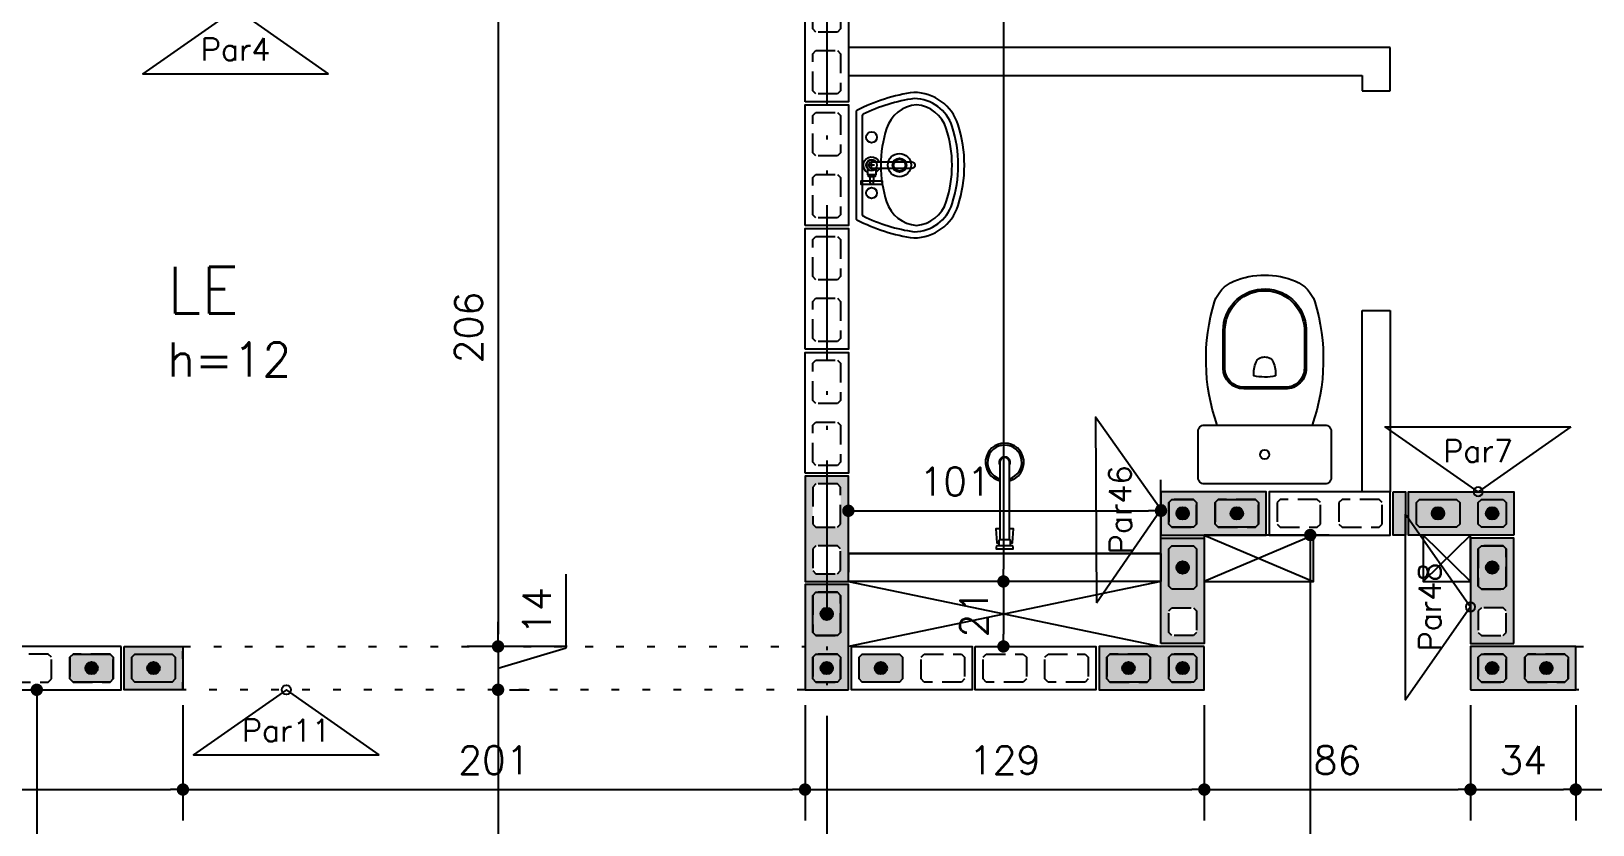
# Model space of a CAD drawing. Extents: x -14651 to 11095, y -4567 to -1290.
# Drawn here: x 2210 to 2714, y -3557 to -3301 of the extents above; entities that cross this region are included whole.
import ezdxf
from ezdxf.enums import TextEntityAlignment as Align

# ---------------------------------------------------------------- set-up
doc = ezdxf.new("R2010")
doc.units = 0
doc.header["$LTSCALE"] = 25
for name, pattern in [('DASHED2', [0.375, 0.25, -0.125]), ('ESTILO_TQS_0002', [0.4, 0.1, -0.3]), ('ESTILO_TQS_0004', [3.3, 2, -0.4, 0.05, -0.4, 0.05, -0.4])]:
    doc.linetypes.add(name, pattern=pattern)
for name, color, linetype in [('213', 252, 'Continuous'), ('241', 2, 'Continuous'), ('247', 50, 'Continuous'), ('248', 100, 'Continuous'), ('253', 251, 'Continuous'), ('ALVENARIA NÃO ESTRUTURAL', 242, 'Continuous'), ('Arranque', 14, 'Continuous'), ('COTA', 1, 'Continuous'), ('EIXOS', 1, 'ESTILO_TQS_0004'), ('FERRO', 5, 'Continuous'), ('L-D', 2, 'Continuous'), ('L-N', 4, 'Continuous'), ('Pena_1', 1, 'Continuous'), ('PORTA', 3, 'ESTILO_TQS_0002'), ('PROJ', 252, 'Continuous')]:
    doc.layers.add(name, color=color, linetype=linetype)
doc.styles.add('COTA', font='romans.shx')
doc.styles.get("Standard").update_dxf_attribs({"font": 'romans.shx'})
doc.dimstyles.new('forma', dxfattribs={"dimscale": 5, "dimtxt": 1.8, "dimasz": 0.8, "dimexe": 2, "dimexo": 1, "dimgap": 1, "dimtad": 1, "dimdec": 1, "dimzin": 9, "dimtxsty": 'COTA', "dimblk1": 'DOT', "dimblk2": 'DOT', "dimsah": 1, "dimcen": 0, "dimdle": 1, "dimclrd": 256, "dimclre": 256, "dimclrt": 2, "dimadec": 0, "dimazin": 0, "dimtfac": 1, "dimtdec": 0, "dimtmove": 0, "dimatfit": 3, "dimfxl": 1, "dimtolj": 1, "dimtzin": 0, "dimarcsym": 0})

# ---------------------------------------------------------------- blocks, each defined once
blk = doc.blocks.new('P4015', base_point=(5842102.11612, -8124149.02973))
blk.add_lwpolyline([(5842082.61612, -8124156.02973), (5842121.61612, -8124156.02973), (5842121.61612, -8124142.02973), (5842082.61612, -8124142.02973), (5842082.61612, -8124156.02973)])
at = {"color": 1, "linetype": 'DASHED2'}
for points in [[(5842085.11612, -8124152.52973), (5842086.11612, -8124153.52973), (5842098.11612, -8124153.52973), (5842099.11612, -8124152.52973), (5842099.11612, -8124145.52973), (5842098.11612, -8124144.52973), (5842086.11612, -8124144.52973), (5842085.11612, -8124145.52973), (5842085.11612, -8124152.52973)], [(5842105.11612, -8124152.52973), (5842106.11612, -8124153.52973), (5842118.11612, -8124153.52973), (5842119.11612, -8124152.52973), (5842119.11612, -8124145.52973), (5842118.11612, -8124144.52973), (5842106.11612, -8124144.52973), (5842105.11612, -8124145.52973), (5842105.11612, -8124152.52973)]]:
    blk.add_lwpolyline(points, dxfattribs=at)
blk = doc.blocks.new('P2015')
at = {"layer": '247'}
h = blk.add_hatch(color=50, dxfattribs=at)
h.paths.add_polyline_path([(9.5, 7), (-9.5, 7), (-9.5, -7), (9.5, -7)])
h.paths.add_polyline_path([(6, -4.5), (-6, -4.5), (-7, -3.5), (-7, 3.5), (-6, 4.5), (6, 4.5), (7, 3.5), (7, -3.5)], flags=16)
blk.add_lwpolyline([(-9.5, -7), (9.5, -7), (9.5, 7), (-9.5, 7), (-9.5, -7)])
at = {"color": 1, "linetype": 'DASHED2'}
blk.add_lwpolyline([(-7, -3.5), (-6, -4.5), (6, -4.5), (7, -3.5), (7, 3.5), (6, 4.5), (-6, 4.5), (-7, 3.5), (-7, -3.5)], dxfattribs=at)
blk = doc.blocks.new('P3515')
at = {"layer": '248'}
h = blk.add_hatch(color=100, dxfattribs=at)
h.paths.add_polyline_path([(17, 7), (-17, 7), (-17, -7), (17, -7)])
h.paths.add_polyline_path([(-5.5, -3.5), (-6.5, -4.5), (-13.5, -4.5), (-14.5, -3.5), (-14.5, 3.5), (-13.5, 4.5), (-6.5, 4.5), (-5.5, 3.5)], flags=16)
h.paths.add_polyline_path([(0.5, 3.5), (1.5, 4.5), (13.5, 4.5), (14.5, 3.5), (14.5, -3.5), (13.5, -4.5), (1.5, -4.5), (0.5, -3.5)], flags=16)
blk.add_lwpolyline([(-17, -7), (17, -7), (17, 7), (-17, 7), (-17, -7)])
at = {"color": 1, "linetype": 'DASHED2'}
for points in [[(-14.5, -3.5), (-13.5, -4.5), (-6.5, -4.5), (-5.5, -3.5), (-5.5, 3.5), (-6.5, 4.5), (-13.5, 4.5), (-14.5, 3.5), (-14.5, -3.5)], [(0.5, -3.5), (1.5, -4.5), (13.5, -4.5), (14.5, -3.5), (14.5, 3.5), (13.5, 4.5), (1.5, 4.5), (0.5, 3.5), (0.5, -3.5)]]:
    blk.add_lwpolyline(points, dxfattribs=at)
blk = doc.blocks.new('P0515')
at = {"layer": '253'}
blk.add_hatch(color=210, dxfattribs=at).paths.add_polyline_path([(-2, -7), (2, -7), (2, 7), (-2, 7)])
blk.add_lwpolyline([(-2, -7), (2, -7), (2, 7), (-2, 7), (-2, -7)])
blk = doc.blocks.new('_IDNPAR_2')
at = {"color": 3}
blk.add_lwpolyline([(1, -0.7), (0, 0), (-1, -0.7)], close=True, dxfattribs=at)
blk.add_circle((0, 0), 0.05, dxfattribs=at)
at = {"layer": '247', "color": 2, "style": 'COTA', "flags": 8}
blk.add_attdef('ID', text='', height=0.24, dxfattribs=at).set_placement((0, -0.438), align=Align.MIDDLE_CENTER)
blk = doc.blocks.new('GR-1409')
at = {"layer": '213'}
h = blk.add_hatch(color=256, dxfattribs=at)
h.paths.add_polyline_path([(-6, 4.5), (-7, 3.5), (-7, -3.5), (-6, -4.5), (6, -4.5), (7, -3.5), (7, 3.5), (6, 4.5)])
h.paths.add_polyline_path([(-2, 0, 1), (2, 0, 1)], flags=16)
at = {"layer": 'Arranque'}
blk.add_hatch(color=256, dxfattribs=at).paths.add_polyline_path([(-2, 0, 1), (2, 0, 1)])
at = {"layer": '213'}
blk.add_lwpolyline([(-7, 3.5), (-6, 4.5), (6, 4.5), (7, 3.5), (7, -3.5), (6, -4.5), (-6, -4.5), (-7, -3.5), (-7, 3.5)], dxfattribs=at)
at = {"layer": 'FERRO', "linetype": 'Continuous'}
blk.add_circle((0, 0), 2, dxfattribs=at)
blk = doc.blocks.new('GR-0909')
at = {"layer": '213'}
h = blk.add_hatch(color=256, dxfattribs=at)
h.paths.add_polyline_path([(3.5, -4.5), (4.5, -3.5), (4.500001, 3.5), (3.500001, 4.5), (-3.499999, 4.5), (-4.499999, 3.5), (-4.5, -3.5), (-3.5, -4.5)])
h.paths.add_polyline_path([(-2, 0, -1), (2, 0, -1)], flags=16)
at = {"layer": 'Arranque'}
blk.add_hatch(color=256, dxfattribs=at).paths.add_polyline_path([(2, 0, 1), (-2, 0, 1)])
at = {"layer": '213'}
blk.add_lwpolyline([(3.500001, 4.5), (4.500001, 3.5), (4.5, -3.5), (3.5, -4.5), (-3.5, -4.5), (-4.5, -3.5), (-4.499999, 3.5), (-3.499999, 4.5), (3.500001, 4.5)], dxfattribs=at)
at = {"layer": 'FERRO', "linetype": 'Continuous'}
blk.add_circle((0, 0), 2, dxfattribs=at)
blk = doc.blocks.new('XREF-MC41-BAS-PLN-AMO-FINAIS-04.07$0$CUBA03')
for p, q in [((-0.01, -0.05), (0.01, -0.05)), ((0, -0.06), (0, -0.04))]:
    blk.add_line(p, q)
for points in [[(-0.1306, -0.3297, 0.077416), (0, -0.35, 0.077416), (0.1306, -0.3297, 0.326333), (0.235, -0.1868, 0.08687), (0.1764, -0.0027, 0.279276), (0.172, 0), (-0.172, 0, 0.279276), (-0.1764, -0.0027, 0.08687), (-0.235, -0.1868, 0.326333)], [(0.215, -0.1881, 0.080556), (0.1642, -0.0228, 0.285352), (0.1597, -0.02), (-0.1597, -0.02, 0.285352), (-0.1642, -0.0228, 0.080556), (-0.215, -0.1881, 0.323537), (-0.1245, -0.3106, 0.077416), (0, -0.33, 0.077416), (0.1245, -0.3106, 0.323537)], [(0.1185, -0.0985, 0.077416), (0, -0.08, 0.077416), (-0.1185, -0.0985, 0.305715), (-0.1947, -0.195, 0.305715), (-0.1185, -0.2915, 0.077416), (0, -0.31, 0.077416), (0.1185, -0.2915, 0.305715), (0.1947, -0.195, 0.305715)]]:
    blk.add_lwpolyline(points, format="xyb", close=True)
for centre, radius in [((-0.09, -0.05), 0.0175), ((0, -0.05), 0.0175), ((0.09, -0.05), 0.0175), ((0, -0.14), 0.0375), ((0, -0.14), 0.0225)]:
    blk.add_circle(centre, radius)
blk = doc.blocks.new('A$Cf20c1e06')
at = {"layer": 'ALVENARIA NÃO ESTRUTURAL'}
for p, q in [((26.3827, 10.8603), (24.6327, 10.8603)), ((24.6327, 10.8603), (24.6327, 10.7703)), ((26.3827, 10.7203), (26.3827, 10.8603)), ((24.6327, 10.7703), (26.2927, 10.7703)), ((26.2927, 10.7703), (26.2927, 10.7203)), ((26.2927, 10.7203), (26.3827, 10.7203)), ((26.2927, 9.4253), (26.2927, 10.0103)), ((26.2927, 10.0103), (26.3827, 10.0103)), ((26.3827, 10.0103), (26.3827, 9.4253)), ((26.3827, 10.0103), (26.3827, 10.0103)), ((26.3827, 9.4253), (26.2927, 9.4253)), ((24.6327, 9.1353), (24.6327, 9.2253)), ((24.6327, 9.2253), (25.6427, 9.2253)), ((24.6327, 9.2253), (24.6327, 9.1653)), ((25.6427, 9.2253), (24.6327, 9.2253)), ((25.6427, 9.2253), (25.6427, 9.1353)), ((25.6427, 9.1653), (25.6427, 9.2253)), ((25.6427, 9.1353), (24.6327, 9.1353))]:
    blk.add_line(p, q, dxfattribs=at)
at = {"layer": 'Pena_1'}
for p, q in [((24.6327, 9.1353), (25.6427, 8.9253)), ((25.6427, 9.1353), (24.6327, 8.9253))]:
    blk.add_line(p, q, dxfattribs=at)
at = {"layer": 'PROJ'}
for points in [[(24.7027, 10.4291), (24.7027, 10.4436), (24.6973, 10.4436), (24.6973, 10.4491), (24.6952, 10.4491), (24.6952, 10.457, -1.408938), (24.7329, 10.4906), (24.8375, 10.4907, -0.999996), (24.8375, 10.47), (24.7328, 10.47, -0.168827), (24.7211, 10.457), (24.7211, 10.4491), (24.719, 10.4491), (24.719, 10.4436), (24.7136, 10.4436), (24.7136, 10.4291), (24.7417, 10.4291), (24.7417, 10.4183), (24.6746, 10.4183), (24.6746, 10.4291), (24.7027, 10.4291)], [(25.8494, 9.8237), (25.8494, 9.9464, -0.391339), (25.9677, 10.0743, -0.428002), (26.106, 9.9504), (26.1061, 9.8237, -0.416278), (26.0453, 9.7629), (25.9101, 9.7629, -0.413625)], [(26.0128, 9.7992, -0.10791), (25.9426, 9.7996, -0.124585), (25.9504, 9.8442, -0.161338), (25.9591, 9.8561, -0.122351), (25.9777, 9.8606, -0.122351), (25.9964, 9.8561, -0.167944), (26.0051, 9.8442, -0.125904), (26.0128, 9.7992)], [(25.7627, 9.5803), (25.7627, 9.6163), (25.7627, 9.6203, -0.414214), (25.7827, 9.6403), (26.1727, 9.6403, -0.414214), (26.1927, 9.6203), (26.1927, 9.4703, -0.414214), (26.1727, 9.4503), (25.7827, 9.4503, -0.414214), (25.7627, 9.4703)]]:
    blk.add_lwpolyline(points, format="xyb", close=True, dxfattribs=at)
for points in [[(24.6952, 10.457), (24.6952, 10.4687)], [(24.719, 10.4491), (24.6973, 10.4491)], [(24.7027, 10.4436), (24.7136, 10.4436)], [(24.7211, 10.4691), (24.7211, 10.457)], [(24.7317, 10.47), (24.7317, 10.47)], [(24.7027, 10.4291), (24.7081, 10.4291), (24.7082, 10.4291), (24.7136, 10.4291)], [(25.1222, 9.3056), (25.1096, 9.3056), (25.1128, 9.2599), (25.1187, 9.2599)], [(25.1567, 9.2599), (25.1627, 9.2599), (25.1666, 9.3056), (25.1532, 9.3056)]]:
    blk.add_lwpolyline(points, dxfattribs=at)
for points in [[(24.7328, 10.47), (24.7079, 10.47, -0.995421), (24.7079, 10.4906), (24.7329, 10.4906)], [(25.8247, 9.6403, -0.160999), (25.8161, 10.0392, -0.2149), (25.8777, 10.1053, -0.2), (26.0777, 10.1053, -0.2149), (26.1394, 10.0392, -0.160999), (26.1308, 9.6403)], [(25.8437, 9.8237), (25.8437, 9.9464, -0.391339), (25.9673, 10.08, -0.428196), (26.1117, 9.9505), (26.1117, 9.8237, -0.416194), (26.0453, 9.7573), (25.9101, 9.7573, -0.413638), (25.8437, 9.8237)], [(25.1532, 9.2698), (25.1532, 9.5203, 1), (25.1222, 9.5203), (25.1222, 9.2698)], [(25.1127, 9.2503, 0.414214), (25.1107, 9.2483), (25.1107, 9.2403), (25.1647, 9.2403), (25.1647, 9.2483, 0.414214), (25.1627, 9.2503), (25.1127, 9.2503)], [(25.1587, 9.2503, -0.414214), (25.1567, 9.2523), (25.1567, 9.2678, 0.414214), (25.1547, 9.2698), (25.1207, 9.2698), (25.1187, 9.2678), (25.1187, 9.2523, -0.414214), (25.1167, 9.2503)]]:
    blk.add_lwpolyline(points, format="xyb", dxfattribs=at)
for centre, radius in [((24.798, 10.4803), 0.019), ((24.7081, 10.4237), 0.00544), ((25.9777, 9.5453), 0.015)]:
    blk.add_circle(centre, radius, dxfattribs=at)
for centre, radius, start, end in [((24.708, 10.4803), 0.0173, 36.5851, 323.4635), ((24.7409, 10.5193), 0.001, 14.0037, 90), ((25.1377, 9.5203), 0.062, 284.4824, 255.5146), ((25.1377, 9.5203), 0.0554, 286.2467, 253.7499), ((25.1377, 9.5203), 0.0179, 329.7451, 210.2348)]:
    blk.add_arc(centre, radius, start, end, dxfattribs=at)
at = {"layer": 'PROJ', "rotation": 90}
blk.add_blockref('XREF-MC41-BAS-PLN-AMO-FINAIS-04.07$0$CUBA03', (24.6577, 10.4803), dxfattribs=at)
blk = doc.blocks.new('_Dot')
at = {"color": 0, "linetype": 'ByBlock', "lineweight": -2}
blk.add_line((-0.5, 0), (-1, 0), dxfattribs=at)
at = {"color": 0, "linetype": 'ByBlock', "const_width": 0.5}
blk.add_lwpolyline([(-0.25, 0, 1), (0.25, 0, 1)], format="xyb", close=True, dxfattribs=at)
blk = doc.blocks.new('*D160')
at = {"layer": 'COTA', "lineweight": -2, "transparency": 16777216}
for p, q in [((2074.52, -3518.6), (2074.52, -3555.83)), ((2258.52, -3518.6), (2258.52, -3555.83)), ((2078.52, -3545.83), (2254.52, -3545.83))]:
    blk.add_line(p, q, dxfattribs=at)
at = {"layer": 'Defpoints', "color": 0, "transparency": 16777216}
for p in [(2074.52, -3513.6), (2258.52, -3513.6), (2258.52, -3545.83)]:
    blk.add_point(p, dxfattribs=at)
at = {"layer": 'COTA', "lineweight": -2, "transparency": 16777216, "xscale": 4, "yscale": 4, "zscale": 4, "rotation": 180}
blk.add_blockref('_Dot', (2074.52, -3545.83), dxfattribs=at)
at = {"layer": 'COTA', "lineweight": -2, "transparency": 16777216, "xscale": 4, "yscale": 4, "zscale": 4}
blk.add_blockref('_Dot', (2258.52, -3545.83), dxfattribs=at)
at = {"layer": 'COTA', "color": 2, "transparency": 16777216, "insert": (2166.52, -3536.33), "char_height": 9, "attachment_point": 5, "style": 'COTA'}
blk.add_mtext('\\A1;184 ', dxfattribs=at)
blk = doc.blocks.new('*D161')
at = {"layer": 'COTA', "lineweight": -2, "transparency": 16777216}
for p, q in [((2258.52, -3518.6), (2258.52, -3555.83)), ((2459.52, -3518.6), (2459.52, -3555.83)), ((2262.52, -3545.83), (2455.52, -3545.83))]:
    blk.add_line(p, q, dxfattribs=at)
at = {"layer": 'Defpoints', "color": 0, "transparency": 16777216}
for p in [(2258.52, -3513.6), (2459.52, -3513.6), (2459.52, -3545.83)]:
    blk.add_point(p, dxfattribs=at)
at = {"layer": 'COTA', "lineweight": -2, "transparency": 16777216, "xscale": 4, "yscale": 4, "zscale": 4, "rotation": 180}
blk.add_blockref('_Dot', (2258.52, -3545.83), dxfattribs=at)
at = {"layer": 'COTA', "lineweight": -2, "transparency": 16777216, "xscale": 4, "yscale": 4, "zscale": 4}
blk.add_blockref('_Dot', (2459.52, -3545.83), dxfattribs=at)
at = {"layer": 'COTA', "color": 2, "transparency": 16777216, "insert": (2359.02, -3536.33), "char_height": 9, "attachment_point": 5, "style": 'COTA'}
blk.add_mtext('\\A1;201 ', dxfattribs=at)
blk = doc.blocks.new('*D162')
at = {"layer": 'COTA', "lineweight": -2, "transparency": 16777216}
for p, q in [((2459.52, -3518.6), (2459.52, -3555.83)), ((2588.52, -3518.6), (2588.52, -3555.83)), ((2463.52, -3545.83), (2584.52, -3545.83))]:
    blk.add_line(p, q, dxfattribs=at)
at = {"layer": 'Defpoints', "color": 0, "transparency": 16777216}
for p in [(2459.52, -3513.6), (2588.52, -3513.6), (2588.52, -3545.83)]:
    blk.add_point(p, dxfattribs=at)
at = {"layer": 'COTA', "lineweight": -2, "transparency": 16777216, "xscale": 4, "yscale": 4, "zscale": 4, "rotation": 180}
blk.add_blockref('_Dot', (2459.52, -3545.83), dxfattribs=at)
at = {"layer": 'COTA', "lineweight": -2, "transparency": 16777216, "xscale": 4, "yscale": 4, "zscale": 4}
blk.add_blockref('_Dot', (2588.52, -3545.83), dxfattribs=at)
at = {"layer": 'COTA', "color": 2, "transparency": 16777216, "insert": (2524.02, -3536.33), "char_height": 9, "attachment_point": 5, "style": 'COTA'}
blk.add_mtext('\\A1;129 ', dxfattribs=at)
blk = doc.blocks.new('*D163')
at = {"layer": 'COTA', "lineweight": -2, "transparency": 16777216}
for p, q in [((2588.52, -3518.6), (2588.52, -3555.83)), ((2674.52, -3518.6), (2674.52, -3555.83)), ((2592.52, -3545.83), (2670.52, -3545.83))]:
    blk.add_line(p, q, dxfattribs=at)
at = {"layer": 'Defpoints', "color": 0, "transparency": 16777216}
for p in [(2588.52, -3513.6), (2674.52, -3513.6), (2674.52, -3545.83)]:
    blk.add_point(p, dxfattribs=at)
at = {"layer": 'COTA', "lineweight": -2, "transparency": 16777216, "xscale": 4, "yscale": 4, "zscale": 4, "rotation": 180}
blk.add_blockref('_Dot', (2588.52, -3545.83), dxfattribs=at)
at = {"layer": 'COTA', "lineweight": -2, "transparency": 16777216, "xscale": 4, "yscale": 4, "zscale": 4}
blk.add_blockref('_Dot', (2674.52, -3545.83), dxfattribs=at)
at = {"layer": 'COTA', "color": 2, "transparency": 16777216, "insert": (2631.52, -3536.33), "char_height": 9, "attachment_point": 5, "style": 'COTA'}
blk.add_mtext('\\A1;86 ', dxfattribs=at)
blk = doc.blocks.new('*D164')
at = {"layer": 'COTA', "lineweight": -2, "transparency": 16777216}
for p, q in [((2674.52, -3518.6), (2674.52, -3555.83)), ((2708.52, -3518.6), (2708.52, -3555.83)), ((2678.52, -3545.83), (2704.52, -3545.83))]:
    blk.add_line(p, q, dxfattribs=at)
at = {"layer": 'Defpoints', "color": 0, "transparency": 16777216}
for p in [(2674.52, -3513.6), (2708.52, -3513.6), (2708.52, -3545.83)]:
    blk.add_point(p, dxfattribs=at)
at = {"layer": 'COTA', "lineweight": -2, "transparency": 16777216, "xscale": 4, "yscale": 4, "zscale": 4, "rotation": 180}
blk.add_blockref('_Dot', (2674.52, -3545.83), dxfattribs=at)
at = {"layer": 'COTA', "lineweight": -2, "transparency": 16777216, "xscale": 4, "yscale": 4, "zscale": 4}
blk.add_blockref('_Dot', (2708.52, -3545.83), dxfattribs=at)
at = {"layer": 'COTA', "color": 2, "transparency": 16777216, "insert": (2691.52, -3536.33), "char_height": 9, "attachment_point": 5, "style": 'COTA'}
blk.add_mtext('\\A1;34 ', dxfattribs=at)
blk = doc.blocks.new('*D165')
at = {"layer": 'COTA', "lineweight": -2, "transparency": 16777216}
for p, q in [((2708.52, -3518.6), (2708.52, -3555.83)), ((2799.52, -3518.6), (2799.52, -3555.83)), ((2712.52, -3545.83), (2795.52, -3545.83))]:
    blk.add_line(p, q, dxfattribs=at)
at = {"layer": 'Defpoints', "color": 0, "transparency": 16777216}
for p in [(2708.52, -3513.6), (2799.52, -3513.6), (2799.52, -3545.83)]:
    blk.add_point(p, dxfattribs=at)
at = {"layer": 'COTA', "lineweight": -2, "transparency": 16777216, "xscale": 4, "yscale": 4, "zscale": 4, "rotation": 180}
blk.add_blockref('_Dot', (2708.52, -3545.83), dxfattribs=at)
at = {"layer": 'COTA', "lineweight": -2, "transparency": 16777216, "xscale": 4, "yscale": 4, "zscale": 4}
blk.add_blockref('_Dot', (2799.52, -3545.83), dxfattribs=at)
at = {"layer": 'COTA', "color": 2, "transparency": 16777216, "insert": (2754.02, -3536.33), "char_height": 9, "attachment_point": 5, "style": 'COTA'}
blk.add_mtext('\\A1;91 ', dxfattribs=at)
blk = doc.blocks.new('*D212')
at = {"layer": 'COTA', "lineweight": -2, "transparency": 16777216}
for p, q in [((2541.61, -3028.6), (2513.62, -3028.6)), ((2523.62, -3032.6), (2523.62, -3474.6)), ((2541.61, -3478.6), (2513.62, -3478.6))]:
    blk.add_line(p, q, dxfattribs=at)
at = {"layer": 'Defpoints', "color": 0, "transparency": 16777216}
for p in [(2546.61, -3028.6), (2523.62, -3478.6), (2546.61, -3478.6)]:
    blk.add_point(p, dxfattribs=at)
at = {"layer": 'COTA', "lineweight": -2, "transparency": 16777216, "xscale": 4, "yscale": 4, "zscale": 4}
for p, rotation in [((2523.62, -3028.6), 90), ((2523.62, -3478.6), 270)]:
    blk.add_blockref('_Dot', p, dxfattribs=dict(at, rotation=rotation))
at = {"layer": 'COTA', "color": 2, "transparency": 16777216, "insert": (2514.12, -3253.6), "char_height": 9, "attachment_point": 5, "rotation": 90, "style": 'COTA'}
blk.add_mtext('\\A1;450 ', dxfattribs=at)
blk = doc.blocks.new('*D213')
at = {"layer": 'COTA', "lineweight": -2, "transparency": 16777216}
for p, q in [((2541.61, -3478.6), (2513.62, -3478.6)), ((2523.62, -3482.6), (2523.62, -3495.6)), ((2528.62, -3499.6), (2533.62, -3499.6))]:
    blk.add_line(p, q, dxfattribs=at)
at = {"layer": 'Defpoints', "color": 0, "transparency": 16777216}
for p in [(2546.61, -3478.6), (2523.62, -3499.6), (2523.62, -3499.6)]:
    blk.add_point(p, dxfattribs=at)
at = {"layer": 'COTA', "lineweight": -2, "transparency": 16777216, "xscale": 4, "yscale": 4, "zscale": 4}
for p, rotation in [((2523.62, -3478.6), 90), ((2523.62, -3499.6), 270)]:
    blk.add_blockref('_Dot', p, dxfattribs=dict(at, rotation=rotation))
at = {"layer": 'COTA', "color": 2, "transparency": 16777216, "insert": (2514.12, -3489.01), "char_height": 9, "attachment_point": 5, "rotation": 90, "style": 'COTA'}
blk.add_mtext('\\A1;21 ', dxfattribs=at)
blk = doc.blocks.new('*D240')
at = {"layer": 'COTA', "lineweight": -2, "transparency": 16777216}
for p, q in [((2628.83, -3463.6), (2612.75, -3463.6)), ((2622.75, -3467.6), (2622.75, -3710.6)), ((2624.02, -3714.6), (2612.75, -3714.6))]:
    blk.add_line(p, q, dxfattribs=at)
at = {"layer": 'Defpoints', "color": 0, "transparency": 16777216}
for p in [(2633.83, -3463.6), (2622.75, -3714.6), (2629.02, -3714.6)]:
    blk.add_point(p, dxfattribs=at)
at = {"layer": 'COTA', "lineweight": -2, "transparency": 16777216, "xscale": 4, "yscale": 4, "zscale": 4}
for p, rotation in [((2622.75, -3463.6), 90), ((2622.75, -3714.6), 270)]:
    blk.add_blockref('_Dot', p, dxfattribs=dict(at, rotation=rotation))
at = {"layer": 'COTA', "color": 2, "transparency": 16777216, "insert": (2613.25, -3589.1), "char_height": 9, "attachment_point": 5, "rotation": 90, "style": 'COTA'}
blk.add_mtext('\\A1;251 ', dxfattribs=at)
blk = doc.blocks.new('*D254')
at = {"layer": 'COTA', "lineweight": -2, "transparency": 16777216}
for p, q in [((2164.52, -3513.6), (2221.31, -3513.6)), ((2211.31, -3517.6), (2211.31, -4084.58)), ((2171.52, -4088.58), (2221.31, -4088.58))]:
    blk.add_line(p, q, dxfattribs=at)
at = {"layer": 'Defpoints', "color": 0, "transparency": 16777216}
for p in [(2159.52, -3513.6), (2166.52, -4088.58), (2211.31, -4088.58)]:
    blk.add_point(p, dxfattribs=at)
at = {"layer": 'COTA', "lineweight": -2, "transparency": 16777216, "xscale": 4, "yscale": 4, "zscale": 4}
for p, rotation in [((2211.31, -3513.6), 90), ((2211.31, -4088.58), 270)]:
    blk.add_blockref('_Dot', p, dxfattribs=dict(at, rotation=rotation))
at = {"layer": 'COTA', "color": 2, "transparency": 16777216, "insert": (2201.81, -3801.09), "char_height": 9, "attachment_point": 5, "rotation": 90, "style": 'COTA'}
blk.add_mtext('\\A1;575 ', dxfattribs=at)
blk = doc.blocks.new('*D255')
at = {"layer": 'COTA', "lineweight": -2, "transparency": 16777216}
for p, q in [((2343.52, -3293.57), (2370.34, -3293.57)), ((2360.34, -3297.57), (2360.34, -3495.6)), ((2382.67, -3499.6), (2350.34, -3499.6))]:
    blk.add_line(p, q, dxfattribs=at)
at = {"layer": 'Defpoints', "color": 0, "transparency": 16777216}
for p in [(2338.52, -3293.57), (2360.34, -3499.6), (2387.67, -3499.6)]:
    blk.add_point(p, dxfattribs=at)
at = {"layer": 'COTA', "lineweight": -2, "transparency": 16777216, "xscale": 4, "yscale": 4, "zscale": 4}
for p, rotation in [((2360.34, -3293.57), 90), ((2360.34, -3499.6), 270)]:
    blk.add_blockref('_Dot', p, dxfattribs=dict(at, rotation=rotation))
at = {"layer": 'COTA', "color": 2, "transparency": 16777216, "insert": (2350.84, -3396.58), "char_height": 9, "attachment_point": 5, "rotation": 90, "style": 'COTA'}
blk.add_mtext('\\A1;206 ', dxfattribs=at)
blk = doc.blocks.new('*D256')
at = {"layer": 'COTA', "lineweight": -2, "transparency": 16777216}
for p, q in [((2382.34, -3500), (2382.34, -3476.28)), ((2360.34, -3495.6), (2360.34, -3491.6)), ((2382.67, -3499.6), (2350.34, -3499.6)), ((2360.34, -3499.6), (2360.34, -3513.6)), ((2360.34, -3499.6), (2360.34, -3513.6)), ((2360.34, -3506.6), (2382.34, -3500)), ((2364.02, -3513.6), (2370.34, -3513.6)), ((2360.34, -3517.6), (2360.34, -3521.6))]:
    blk.add_line(p, q, dxfattribs=at)
at = {"layer": 'Defpoints', "color": 0, "transparency": 16777216}
for p in [(2387.67, -3499.6), (2359.02, -3513.6), (2360.34, -3513.6)]:
    blk.add_point(p, dxfattribs=at)
at = {"layer": 'COTA', "lineweight": -2, "transparency": 16777216, "xscale": 4, "yscale": 4, "zscale": 4}
for p, rotation in [((2360.34, -3499.6), 270), ((2360.34, -3513.6), 90)]:
    blk.add_blockref('_Dot', p, dxfattribs=dict(at, rotation=rotation))
at = {"layer": 'COTA', "color": 2, "transparency": 16777216, "insert": (2372.84, -3488.14), "char_height": 9, "attachment_point": 5, "rotation": 90, "style": 'COTA'}
blk.add_mtext('\\A1;14 ', dxfattribs=at)
blk = doc.blocks.new('*D257')
at = {"layer": 'COTA', "lineweight": -2, "transparency": 16777216}
for p, q in [((2364.02, -3513.6), (2370.34, -3513.6)), ((2360.34, -3517.6), (2360.34, -3660.6)), ((2364.02, -3664.6), (2370.34, -3664.6))]:
    blk.add_line(p, q, dxfattribs=at)
at = {"layer": 'Defpoints', "color": 0, "transparency": 16777216}
for p in [(2359.02, -3513.6), (2359.02, -3664.6), (2360.34, -3664.6)]:
    blk.add_point(p, dxfattribs=at)
at = {"layer": 'COTA', "lineweight": -2, "transparency": 16777216, "xscale": 4, "yscale": 4, "zscale": 4}
for p, rotation in [((2360.34, -3513.6), 90), ((2360.34, -3664.6), 270)]:
    blk.add_blockref('_Dot', p, dxfattribs=dict(at, rotation=rotation))
at = {"layer": 'COTA', "color": 2, "transparency": 16777216, "insert": (2350.84, -3589.1), "char_height": 9, "attachment_point": 5, "rotation": 90, "style": 'COTA'}
blk.add_mtext('\\A1;151 ', dxfattribs=at)
blk = doc.blocks.new('*D273')
at = {"layer": 'COTA', "lineweight": -2, "transparency": 16777216}
for p, q in [((2473.52, -3473.6), (2473.52, -3445.78)), ((2574.52, -3473.6), (2574.52, -3445.78)), ((2477.52, -3455.78), (2570.52, -3455.78))]:
    blk.add_line(p, q, dxfattribs=at)
at = {"layer": 'Defpoints', "color": 0, "transparency": 16777216}
for p in [(2574.52, -3455.78), (2473.52, -3478.6), (2574.52, -3478.6)]:
    blk.add_point(p, dxfattribs=at)
at = {"layer": 'COTA', "lineweight": -2, "transparency": 16777216, "xscale": 4, "yscale": 4, "zscale": 4, "rotation": 180}
blk.add_blockref('_Dot', (2473.52, -3455.78), dxfattribs=at)
at = {"layer": 'COTA', "lineweight": -2, "transparency": 16777216, "xscale": 4, "yscale": 4, "zscale": 4}
blk.add_blockref('_Dot', (2574.52, -3455.78), dxfattribs=at)
at = {"layer": 'COTA', "color": 2, "transparency": 16777216, "insert": (2507.98, -3446.28), "char_height": 9, "attachment_point": 5, "style": 'COTA'}
blk.add_mtext('\\A1;101 ', dxfattribs=at)

msp = doc.modelspace()

# ---------------------------------------------------------------- linework, layer by layer
at = {"layer": 'EIXOS'}
msp.add_line((2466.52, -2862.07), (2466.52, -4320.64), dxfattribs=at)
at = {"layer": 'Pena_1'}
for points in [[(2588.52, -3463.6), (2588.52, -3478.6), (2623.79, -3478.6), (2623.79, -3463.6), (2588.52, -3463.6)], [(2588.52, -3463.6), (2623.79, -3478.6)], [(2623.79, -3463.6), (2588.52, -3478.6)], [(2659.25, -3463.6), (2659.25, -3478.6), (2674.52, -3478.6), (2674.52, -3463.6), (2659.25, -3463.6)], [(2659.25, -3463.6), (2674.52, -3478.6)], [(2674.52, -3463.6), (2659.25, -3478.6)]]:
    msp.add_lwpolyline(points, dxfattribs=at)
at = {"layer": 'PORTA'}
for points in [[(2258.52, -3499.6), (2459.52, -3499.6), (2459.52, -3513.6), (2258.52, -3513.6)], [(2708.52, -3499.6), (2799.52, -3499.6), (2799.52, -3513.6), (2708.52, -3513.6)]]:
    msp.add_lwpolyline(points, close=True, dxfattribs=at)

# ---------------------------------------------------------------- block references
for name, p in [('GR-0909', (2581.52, -3456.6)), ('GR-1409', (2599.02, -3456.6)), ('GR-1409', (2664.02, -3456.6)), ('GR-0909', (2681.52, -3456.6)), ('GR-1409', (2229.02, -3506.6)), ('GR-1409', (2249.02, -3506.6)), ('GR-0909', (2466.52, -3506.6)), ('GR-1409', (2484.02, -3506.6)), ('GR-1409', (2564.02, -3506.6)), ('GR-0909', (2581.52, -3506.6)), ('GR-0909', (2681.52, -3506.6)), ('GR-1409', (2699.02, -3506.6))]:
    msp.add_blockref(name, p)
at = {"rotation": 90}
for p in [(2581.52, -3474.1), (2681.52, -3474.1), (2466.52, -3489.1)]:
    msp.add_blockref('GR-1409', p, dxfattribs=at)
at = {"layer": '241', "xscale": -1}
for name, p, rotation in [('P4015', (2466.52, -3304.1), 270), ('P4015', (2466.52, -3344.1), 270), ('P4015', (2466.52, -3384.1), 270), ('P4015', (2466.52, -3424.1), 270), ('P0515', (2651.52, -3456.6), 180), ('P3515', (2671.52, -3456.6), 359.9999999999993), ('P3515', (2581.52, -3481.6), 269.9999999999993), ('P2015', (2249.02, -3506.6), 180), ('P4015', (2494.02, -3506.6), 180), ('P4015', (2534.02, -3506.6), 180)]:
    msp.add_blockref(name, p, dxfattribs=dict(at, rotation=rotation))
at = {"layer": '241'}
for name, p, rotation in [('P3515', (2466.52, -3461.6), 90.00000000000001), ('P3515', (2681.52, -3481.6), 89.9999999999993), ('P3515', (2466.52, -3496.6), 90.00000000000001), ('P4015', (2219.02, -3506.6), 180), ('P3515', (2571.52, -3506.6), 180)]:
    msp.add_blockref(name, p, dxfattribs=dict(at, rotation=rotation))
for name, p in [('P3515', (2591.52, -3456.6)), ('P4015', (2629.02, -3456.6)), ('P3515', (2691.52, -3506.6))]:
    msp.add_blockref(name, p, dxfattribs=at)
at = {"layer": '247', "linetype": 'Continuous', "xscale": 30, "yscale": 30, "zscale": 30}
for p, values in [((2275.57, -3293.57), {'ID': 'Par4'}), ((2291.94, -3513.6), {'ID': 'Par11'})]:
    msp.add_blockref('_IDNPAR_2', p, dxfattribs=at).add_auto_attribs(values)
at = {"layer": '247', "linetype": 'Continuous'}
ref = msp.add_blockref('_IDNPAR_2', (2574.52, -3455.38), dxfattribs=dict(at, xscale=30, yscale=30, zscale=30, rotation=270.3294492931187))
ref.add_attrib('ID', 'Par46', dxfattribs={"color": 2, "height": 7.2, "rotation": 90.3294, "style": 'COTA', "flags": 8}).set_placement((2561.37, -3455.46), align=Align.MIDDLE_CENTER)
ref = msp.add_blockref('_IDNPAR_2', (2676.98, -3449.6), dxfattribs=dict(at, xscale=-30, yscale=30, zscale=30, rotation=180))
ref.add_attrib('ID', 'Par7', dxfattribs={"color": 2, "height": 7.2, "style": 'COTA', "flags": 8}).set_placement((2676.98, -3436.45), align=Align.MIDDLE_CENTER)
ref = msp.add_blockref('_IDNPAR_2', (2674.52, -3486.84), dxfattribs=dict(at, xscale=-30, yscale=30, zscale=30, rotation=270))
ref.add_attrib('ID', 'Par48', dxfattribs={"color": 2, "height": 7.2, "rotation": 90, "style": 'COTA', "flags": 8}).set_placement((2661.37, -3486.84), align=Align.MIDDLE_CENTER)
at = {"layer": 'COTA', "xscale": 100, "yscale": 100, "zscale": 100}
msp.add_blockref('A$Cf20c1e06', (10.24, -4392.13), dxfattribs=at)

# ---------------------------------------------------------------- texts
at = {"layer": 'L-D'}
msp.add_text('h=12', height=11, dxfattribs=at).set_placement((2253.49, -3412.39))
at = {"layer": 'L-N'}
msp.add_text('LE', height=15, dxfattribs=at).set_placement((2253.49, -3391.99))

# ---------------------------------------------------------------- dimensions: what is measured, and where the dimension line sits
at = {"layer": 'COTA'}
for base, p1, p2, override, picture, middle in [((2523.62, -3478.6), (2546.61, -3028.6), (2546.61, -3478.6), {"dimpost": ' '}, '*D212', (2514.12, -3253.6)), ((2360.34, -3499.6), (2338.52, -3293.57), (2387.67, -3499.6), {"dimpost": ' '}, '*D255', (2350.84, -3396.58)), ((2622.75, -3714.6), (2633.83, -3463.6), (2629.02, -3714.6), {"dimpost": ' '}, '*D240', (2613.25, -3589.1)), ((2360.34, -3513.6), (2387.67, -3499.6), (2359.02, -3513.6), {"dimpost": ' ', "dimtmove": 1}, '*D256', (2372.84, -3495)), ((2211.31, -4088.58), (2159.52, -3513.6), (2166.52, -4088.58), {"dimpost": ' '}, '*D254', (2201.81, -3801.09)), ((2360.34, -3664.6), (2359.02, -3513.6), (2359.02, -3664.6), {"dimpost": ' ', "dimtmove": 1}, '*D257', (2350.84, -3589.1))]:
    dim = msp.add_linear_dim(base=base, p1=p1, p2=p2, angle=90, dimstyle='forma', override=override, dxfattribs=at)
    dim.commit()
    dim.dimension.update_dxf_attribs({"geometry": picture, "text_midpoint": middle})
dim = msp.add_linear_dim(base=(2574.52, -3455.78), p1=(2473.52, -3478.6), p2=(2574.52, -3478.6), dimstyle='forma', override={"dimpost": ' '}, dxfattribs=at)
dim.commit()
dim.dimension.update_dxf_attribs({"geometry": '*D273', "text_midpoint": (2507.98, -3455.78), "dimtype": 128})
dim = msp.add_linear_dim(base=(2523.62, -3499.6), p1=(2546.61, -3478.6), p2=(2523.62, -3499.6), angle=90, dimstyle='forma', override={"dimpost": ' ', "dimtmove": 1}, dxfattribs=at)
dim.commit()
dim.dimension.update_dxf_attribs({"geometry": '*D213', "text_midpoint": (2523.62, -3489.01), "dimtype": 128})
for base, p1, p2, picture, middle in [((2258.52, -3545.83), (2074.52, -3513.6), (2258.52, -3513.6), '*D160', (2166.52, -3536.33)), ((2459.52, -3545.83), (2258.52, -3513.6), (2459.52, -3513.6), '*D161', (2359.02, -3536.33)), ((2588.52, -3545.83), (2459.52, -3513.6), (2588.52, -3513.6), '*D162', (2524.02, -3536.33)), ((2674.52, -3545.83), (2588.52, -3513.6), (2674.52, -3513.6), '*D163', (2631.52, -3536.33)), ((2708.52, -3545.83), (2674.52, -3513.6), (2708.52, -3513.6), '*D164', (2691.52, -3536.33)), ((2799.52, -3545.83), (2708.52, -3513.6), (2799.52, -3513.6), '*D165', (2754.02, -3536.33))]:
    dim = msp.add_linear_dim(base=base, p1=p1, p2=p2, dimstyle='forma', override={"dimpost": ' ', "dimtmove": 1}, dxfattribs=at)
    dim.commit()
    dim.dimension.update_dxf_attribs({"geometry": picture, "text_midpoint": middle})

doc.saveas('drawing.dxf')
